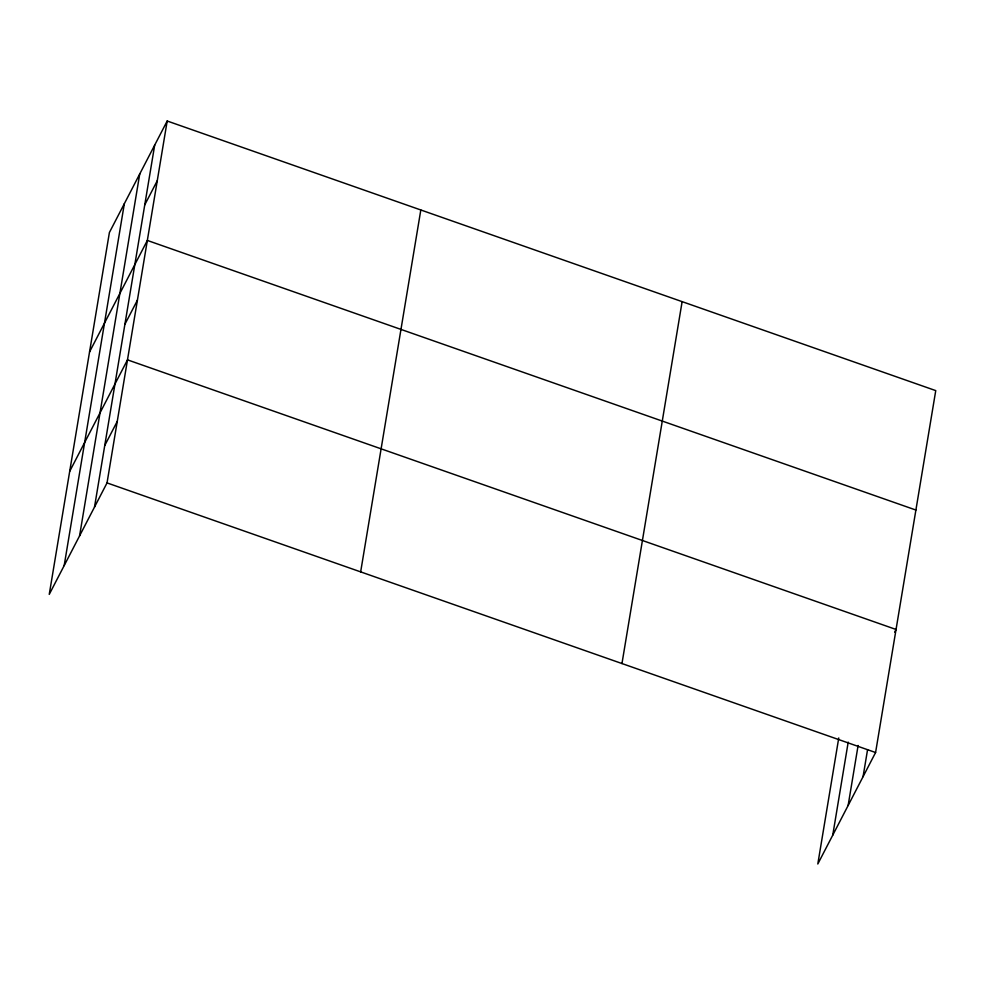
<?xml version="1.0" encoding="UTF-8"?>
<svg xmlns="http://www.w3.org/2000/svg" width="985" height="985" viewBox="0 0 985 985"><rect width="100%" height="100%" fill="white"/><g stroke="black" fill="none" stroke-linecap="round" stroke-linejoin="round"><path stroke-width="1.48" d="M64.185 565.562L124.344 203.673M79.576 535.877L139.735 173.976M94.511 507.053L154.682 145.164M167.191 121.007L109.409 232.485L49.25 594.386L107.033 482.909L167.191 121.007L935.75 390.614L875.591 752.515L817.809 863.993L838.752 737.962M360.658 571.879L420.817 209.977M621.966 663.545L682.125 301.644M832.744 835.169L848.208 742.136M848.134 805.484L858.107 745.46M863.069 776.66L867.563 749.659M144.758 204.868L157.268 180.723M89.561 351.916L147.344 240.439L915.902 510.045M124.898 324.299L137.42 300.142M69.701 471.335L127.496 359.857L896.042 629.464L894.651 632.148M104.742 445.528L117.264 421.383M107.033 482.909L875.591 752.515"/></g></svg>
